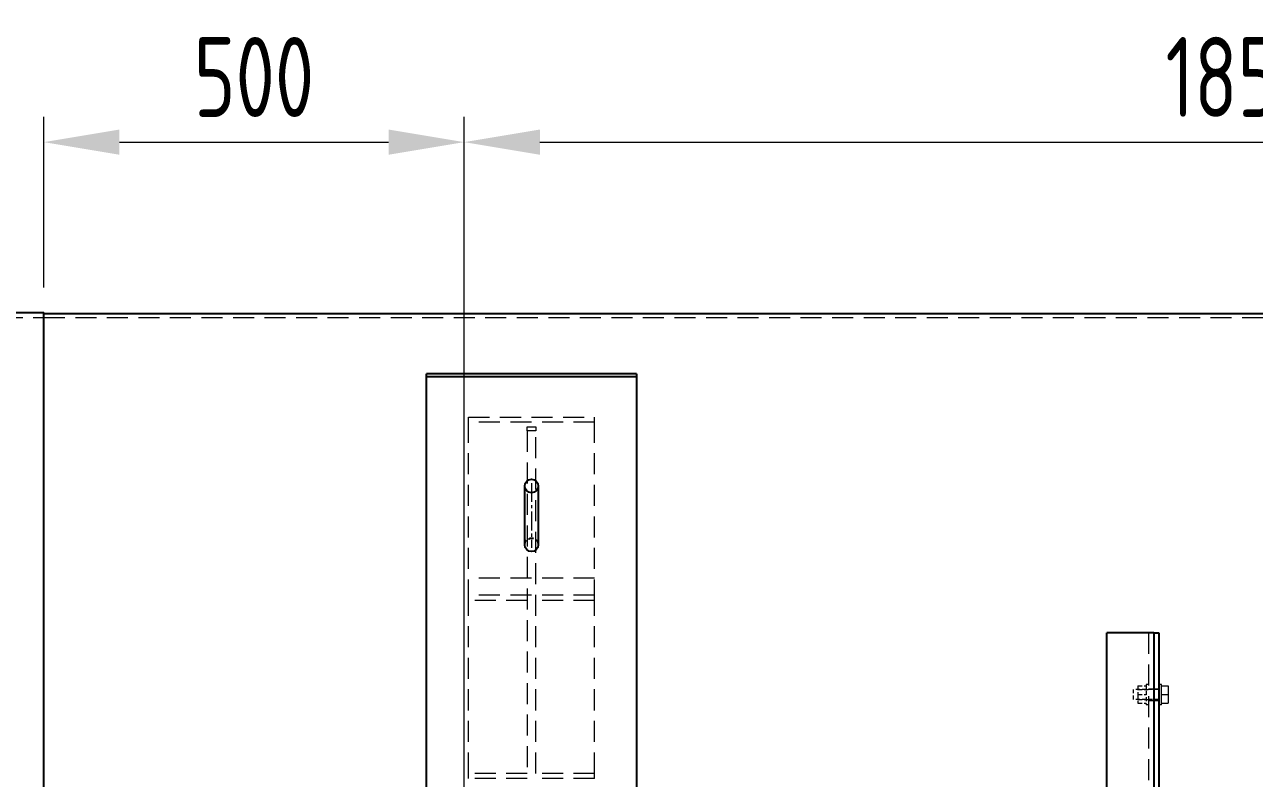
# Model space of a CAD drawing. Header units: millimetres. Extents: x -46397 to 283259, y -8690 to 23983.
# Drawn here: x 119259 to 120721, y 737 to 1633 of the extents above; entities that cross this region are included whole.
import ezdxf

# ---------------------------------------------------------------- set-up
doc = ezdxf.new("R2010")
doc.units = ezdxf.units.MM
for name, pattern in [('ACISOTGL', [3, 2, -1]), ('CENTER', [2, 1.25, -0.25, 0.25, -0.25]), ('CENTER2', [1.125, 0.75, -0.125, 0.125, -0.125]), ('HIDDEN', [0.375, 0.25, -0.125]), ('HIDDENX2', [0.75, 0.5, -0.25])]:
    doc.linetypes.add(name, pattern=pattern)
doc.layers.get('Defpoints').update_dxf_attribs({"lineweight": 0})
for name, color, linetype, lineweight in [('2-Dashed', 50, 'ACISOTGL', 25), ('3-Centerline', 4, 'CENTER', 5), ('CHUAN NET KHUAT', 4, 'HIDDEN', 0), ('DUONGCHINH', 7, 'Continuous', 25), ('PHANTOM 2', 8, 'Continuous', 0)]:
    doc.layers.add(name, color=color, linetype=linetype, lineweight=lineweight)
doc.layers.add('flashshoot', color=7, linetype='Continuous')
doc.styles.add('GHI CHÚ 1', font='isocp_IV25.ttf', dxfattribs={"width": 0.8})
doc.dimstyles.new('1-30SCALE', dxfattribs={"dimtxt": 75, "dimasz": 75, "dimexe": 37.5, "dimexo": 30, "dimgap": 30, "dimtad": 1, "dimtoh": 1, "dimdec": 0, "dimdsep": 46, "dimtxsty": 'GHI CHÚ 1', "dimcen": 0.09, "dimclrd": 256, "dimclre": 256, "dimclrt": 2, "dimadec": 0, "dimazin": 0, "dimtfac": 1, "dimtdec": 0, "dimtofl": 0, "dimtmove": 0, "dimatfit": 3, "dimfxl": 1, "dimlwd": 0, "dimlwe": 0, "dimarcsym": 0})

# ---------------------------------------------------------------- blocks, each defined once
blk = doc.blocks.new('A$Cda035db7')
at = {"layer": 'CHUAN NET KHUAT', "color": 3, "ltscale": 100}
for p, q in [((-985, -3000), (-985, -1500)), ((-985, -3050), (-985, -3000))]:
    blk.add_line(p, q, dxfattribs=at)
at = {"layer": 'DUONGCHINH', "color": 2, "ltscale": 10}
for p, q in [((-990, -3000), (-990, -1500)), ((0, -3000), (-991, -3000)), ((-991, -3050), (-991, -3000))]:
    blk.add_line(p, q, dxfattribs=at)
blk = doc.blocks.new('A$Cf01baf33')
at = {"color": 7, "linetype": 'Continuous', "lineweight": 0, "ltscale": 10}
for p, q in [((-547, -1663), (-536.7, -1663)), ((-547, -1671), (-547, -1663)), ((-536.7, -1663), (-526.3, -1663)), ((-536.7, -1671), (-536.7, -1663)), ((-526.3, -1671), (-526.3, -1663)), ((-524.7, -1671), (-548.7, -1671)), ((-548.7, -1671), (-548.7, -1674)), ((-524.7, -1671), (-524.7, -1674))]:
    blk.add_line(p, q, dxfattribs=at)
at = {"color": 4, "linetype": 'HIDDENX2', "lineweight": 0, "ltscale": 10}
for p, q in [((-543.7, -1680), (-543.7, -1674)), ((-543.7, -1686), (-543.7, -1680)), ((-542.7, -1674), (-542.7, -1704.3)), ((-530.7, -1674), (-530.7, -1704.3)), ((-529.7, -1680), (-529.7, -1674)), ((-529.7, -1686), (-529.7, -1680)), ((-548.7, -1686), (-548.7, -1689)), ((-548.7, -1689), (-524.7, -1689)), ((-547, -1699), (-547, -1689)), ((-542.7, -1699), (-542.7, -1686)), ((-536.7, -1699), (-536.7, -1689)), ((-530.7, -1699), (-530.7, -1686)), ((-526.3, -1699), (-526.3, -1689)), ((-524.7, -1686), (-524.7, -1689)), ((-547, -1699), (-536.7, -1699)), ((-530.7, -1704.3), (-542.7, -1704.3)), ((-536.7, -1699), (-526.3, -1699))]:
    blk.add_line(p, q, dxfattribs=at)
at = {"color": 4, "linetype": 'HIDDENX2', "lineweight": 0, "ltscale": 50}
blk.add_line((90, -1686), (-610.1, -1686), dxfattribs=at)
at = {"layer": 'DUONGCHINH'}
for p, q in [((-610.1, -1680), (-610.1, -1674)), ((-610.1, -1674), (90, -1674)), ((-610.1, -1680), (-610.1, -1682)), ((-610.1, -1680), (90, -1680)), ((-610.1, -1682), (-610.1, -1736)), ((90, -1736), (-610.1, -1736))]:
    blk.add_line(p, q, dxfattribs=at)
blk = doc.blocks.new('*U1682')
at = {"layer": '3-Centerline', "color": 0, "linetype": 'CENTER2', "ltscale": 30, "transparency": 16777216}
blk.add_line((0, -38.5), (0, 38.5), dxfattribs=at)
blk = doc.blocks.new('*U1681')
for points in [[(-8, -71.1), (-8, -1.1)], [(8, -1.1), (8, -71.1)]]:
    blk.add_lwpolyline(points)
blk.add_circle((0, -71.1), 8)
at = {"extrusion": (2.22045e-16, 4.93038e-32, -1)}
blk.add_arc((0, -1.1), 8, 0, 180, dxfattribs=at)
at = {"layer": '2-Dashed', "ltscale": 3, "extrusion": (2.22045e-16, 4.93038e-32, -1)}
blk.add_arc((0, -1.1), 8, 180, 0, dxfattribs=at)
at = {"layer": '3-Centerline', "linetype": 'CENTER2', "ltscale": 30}
blk.add_blockref('*U1682', (0, -36.1), dxfattribs=at)
blk = doc.blocks.new('SD1-3')
at = {"layer": 'CHUAN NET KHUAT', "ltscale": 100}
for p, q in [((50, 1779.2), (50, 1784.9)), ((50, 1784.9), (200, 1784.9)), ((200, 1779.2), (200, 1784.9)), ((200, 1779.2), (50, 1779.2)), ((50, 1567), (50, 1779.2)), ((120, 1773.6), (130, 1773.6)), ((120, 1768.7), (120, 1773.6)), ((130, 1773.6), (130, 1768.7)), ((200, 1567), (200, 1779.2)), ((130, 1768.7), (120, 1768.7)), ((120, 1768.7), (120, 1361.3)), ((130, 1361.3), (130, 1768.7)), ((200, 1593.3), (50, 1593.3)), ((200, 1573.3), (50, 1573.3)), ((120, 1567), (50, 1567)), ((50, 1361.3), (50, 1567)), ((200, 1567), (130, 1567)), ((200, 1361.3), (200, 1567)), ((120, 1361.3), (50, 1361.3)), ((50, 1355.3), (50, 1361.3)), ((200, 1361.3), (130, 1361.3)), ((200, 1355.3), (200, 1361.3)), ((120, 1355.3), (50, 1355.3)), ((200, 1355.3), (130, 1355.3))]:
    blk.add_line(p, q, dxfattribs=at)
at = {"layer": 'DUONGCHINH'}
for p, q in [((250, 1836.7), (0, 1836.7)), ((0, 1833), (0, 1836.7)), ((250, 1833), (0, 1833)), ((0, 3.7), (0, 1833)), ((250, 1836.7), (250, 1833)), ((250, 1833), (250, 3.7))]:
    blk.add_line(p, q, dxfattribs=at)
at = {"rotation": 179.9999999999993}
blk.add_blockref('*U1681', (125, 1632), dxfattribs=at)
blk = doc.blocks.new('*D615')
at = {"layer": 'Defpoints', "color": 0, "transparency": 16777216}
for p in [(119781.6, 1493.4), (119281.6, 1290.6, -1.5), (119781.6, 470.5, -1.5)]:
    blk.add_point(p, dxfattribs=at)
at = {"layer": 'PHANTOM 2', "linetype": 'Continuous', "lineweight": 0, "transparency": 16777216}
for p, q in [((119281.6, 1320.6), (119281.6, 1523.4)), ((119781.6, 500.5), (119781.6, 1523.4)), ((119371.6, 1493.4), (119691.6, 1493.4))]:
    blk.add_line(p, q, dxfattribs=at)
at = {"layer": 'PHANTOM 2', "transparency": 16777216}
for points in [[(119371.6, 1508.4), (119371.6, 1478.4), (119281.6, 1493.4)], [(119691.6, 1508.4), (119691.6, 1478.4), (119781.6, 1493.4)]]:
    blk.add_solid(points, dxfattribs=at)
at = {"layer": 'PHANTOM 2', "color": 2, "transparency": 16777216, "insert": (119531.6, 1570.9), "char_height": 95, "attachment_point": 5, "style": 'GHI CHÚ 1'}
blk.add_mtext('500', dxfattribs=at)
blk = doc.blocks.new('*D616')
at = {"layer": 'Defpoints', "color": 0, "transparency": 16777216}
for p in [(121631.6, 1493.4), (119781.6, 470.5, -1.5), (121631.6, 470.5, -1.5)]:
    blk.add_point(p, dxfattribs=at)
at = {"layer": 'PHANTOM 2', "linetype": 'Continuous', "lineweight": 0, "transparency": 16777216}
for p, q in [((119781.6, 500.5), (119781.6, 1523.4)), ((121631.6, 500.5), (121631.6, 1523.4)), ((119871.6, 1493.4), (121541.6, 1493.4))]:
    blk.add_line(p, q, dxfattribs=at)
at = {"layer": 'PHANTOM 2', "transparency": 16777216}
for points in [[(119871.6, 1508.4), (119871.6, 1478.4), (119781.6, 1493.4)], [(121541.6, 1508.4), (121541.6, 1478.4), (121631.6, 1493.4)]]:
    blk.add_solid(points, dxfattribs=at)
at = {"layer": 'PHANTOM 2', "color": 2, "transparency": 16777216, "insert": (120706.6, 1570.9), "char_height": 95, "attachment_point": 5, "style": 'GHI CHÚ 1'}
blk.add_mtext('1850', dxfattribs=at)

msp = doc.modelspace()

# ---------------------------------------------------------------- block references
msp.add_blockref('SD1-3', (119736.61, -618.69, -1.5))
at = {"layer": 'flashshoot', "rotation": 270}
for name in ['A$Cda035db7', 'A$Cf01baf33']:
    msp.add_blockref(name, (122281.61, 299.65, -1.5), dxfattribs=at)

# ---------------------------------------------------------------- dimensions: what is measured, and where the dimension line sits
at = {"layer": 'PHANTOM 2'}
for base, p1, p2, picture, middle in [((119781.61, 1493.36), (119281.61, 1290.65, -1.5), (119781.61, 470.55, -1.5), '*D615', (119531.61, 1570.86)), ((121631.61, 1493.36), (119781.61, 470.55, -1.5), (121631.61, 470.55, -1.5), '*D616', (120706.61, 1570.86))]:
    dim = msp.add_linear_dim(base=base, p1=p1, p2=p2, dimstyle='1-30SCALE', override={"dimtxt": 95, "dimasz": 90, "dimexe": 30, "dimtmove": 1}, dxfattribs=at)
    dim.commit()
    dim.dimension.update_dxf_attribs({"geometry": picture, "text_midpoint": middle})

doc.saveas('drawing.dxf')
